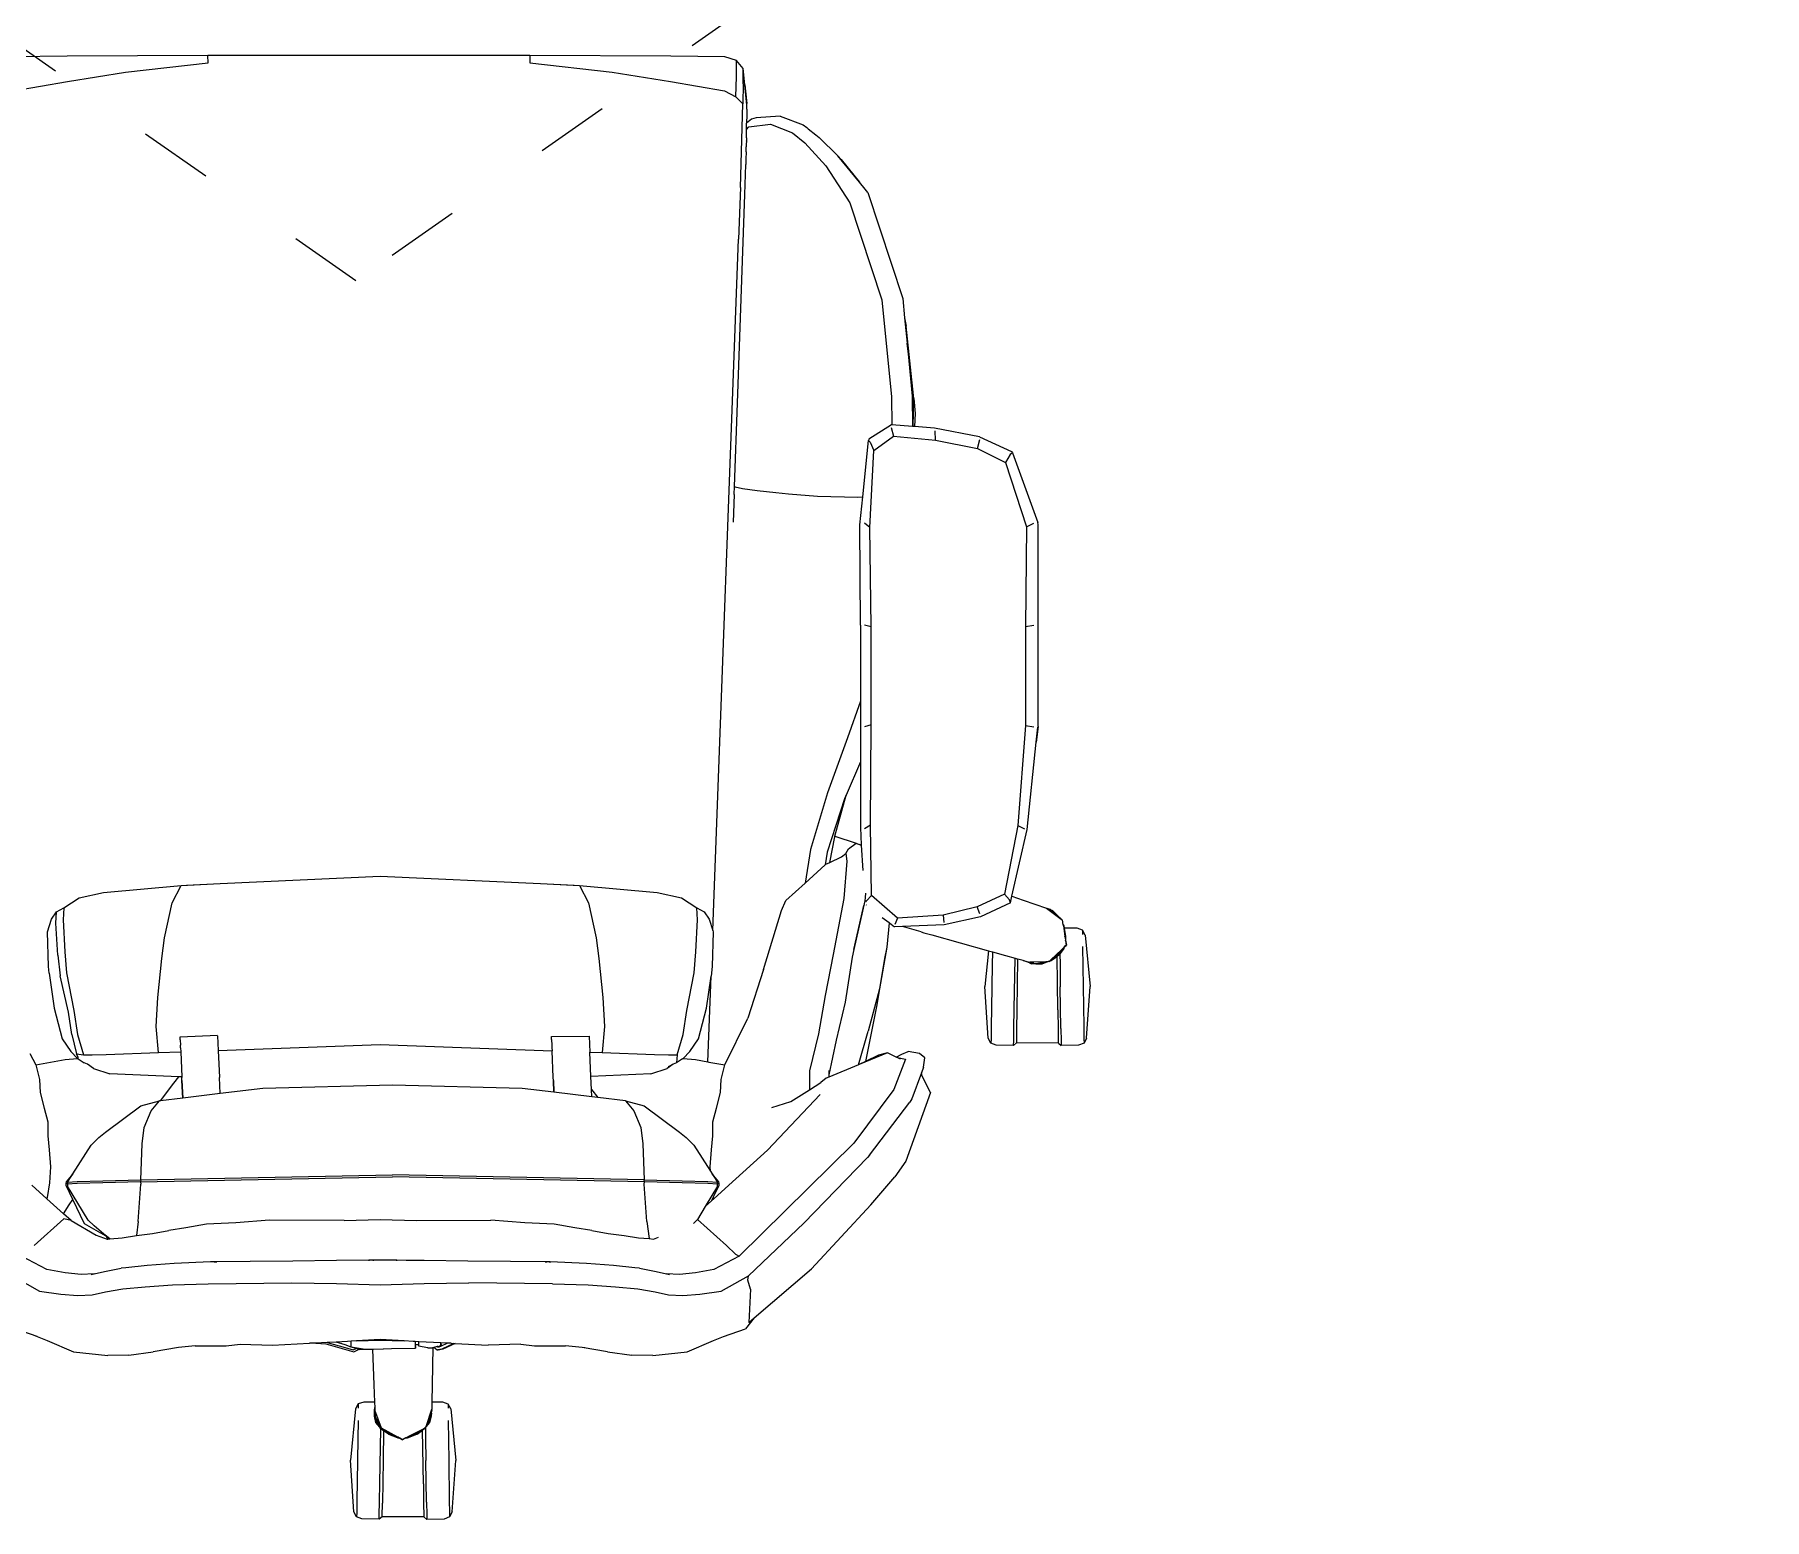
# Model space of a CAD drawing. Header units: centimetres. Extents: x 116407 to 128890, y -80763 to -76541.
# Drawn here: x 118052.9 to 118138, y -78837 to -78764 of the extents above; entities that cross this region are included whole.
import ezdxf

# ---------------------------------------------------------------- set-up
doc = ezdxf.new("R2010")
doc.units = ezdxf.units.CM
doc.linetypes.add('ACAD_ISO03W100', pattern=[30, 12, -18])
doc.layers.get('0').update_dxf_attribs({"lineweight": 0})
doc.layers.add('00_DUVAR', color=150, linetype='Continuous', lineweight=30)
doc.layers.add('00_tefriş', color=253, linetype='Continuous', lineweight=9)
doc.layers.add('Edges', color=7, linetype='Continuous')

# ---------------------------------------------------------------- blocks, each defined once
blk = doc.blocks.new('racing gaming chair PL')
at = {"layer": 'Edges'}
for p, q in [((30.353, 26.736), (30.408, 26.786)), ((30.406, 26.699), (30.408, 26.786)), ((30.744, 26.779), (30.408, 26.786)), ((28.997, 26.639), (28.932, 25.642)), ((29.047, 26.736), (28.997, 26.639)), ((29.153, 26.776), (29.047, 26.736)), ((29.05, 26.652), (29.047, 26.736)), ((29.054, 26.415), (29.05, 26.652)), ((29.486, 26.781), (29.153, 26.776)), ((29.544, 26.735), (29.486, 26.781)), ((29.486, 26.781), (29.488, 26.694)), ((29.488, 26.694), (29.493, 26.448)), ((30.353, 26.736), (29.544, 26.735)), ((29.544, 26.735), (29.546, 26.726)), ((29.546, 26.726), (29.551, 26.473)), ((29.564, 25.648), (29.551, 26.473)), ((30.341, 26.094), (30.346, 26.473)), ((30.346, 26.473), (30.351, 26.726)), ((30.351, 26.726), (30.353, 26.729)), ((30.353, 26.736), (30.353, 26.729)), ((30.402, 26.452), (30.39, 25.648)), ((30.402, 26.452), (30.406, 26.699)), ((30.85, 26.738), (30.744, 26.779)), ((30.843, 26.417), (30.847, 26.654)), ((30.847, 26.654), (30.85, 26.738)), ((30.899, 26.641), (30.85, 26.738)), ((30.899, 26.641), (30.967, 25.643)), ((29.06, 26.06), (29.054, 26.415)), ((29.493, 26.448), (29.499, 26.081)), ((30.832, 25.643), (30.843, 26.417)), ((29.072, 25.224), (29.06, 26.06)), ((29.499, 26.081), (29.515, 25.03)), ((30.341, 26.094), (30.327, 25.059)), ((29.027, 24.647), (28.932, 25.642)), ((29.572, 25.07), (29.564, 25.648)), ((30.385, 25.213), (30.39, 25.648)), ((30.823, 24.87), (30.832, 25.643)), ((30.873, 24.648), (30.967, 25.643)), ((29.077, 24.87), (29.072, 25.224)), ((29.674, 25.125), (29.522, 25.023)), ((29.849, 25.191), (29.532, 25.02)), ((29.533, 25.025), (29.823, 25.182)), ((29.666, 25.135), (29.572, 25.07)), ((29.667, 25.136), (29.666, 25.135)), ((29.667, 25.136), (29.833, 25.2)), ((29.823, 25.182), (29.674, 25.125)), ((29.823, 25.182), (29.867, 25.205)), ((29.833, 25.2), (29.846, 25.205)), ((29.846, 25.205), (29.863, 25.205)), ((29.851, 25.191), (29.849, 25.191)), ((29.875, 25.205), (29.851, 25.191)), ((29.867, 25.205), (29.863, 25.205)), ((29.867, 25.205), (29.936, 25.243)), ((29.875, 25.205), (29.877, 25.205)), ((29.938, 25.239), (29.877, 25.205)), ((30.004, 25.205), (29.936, 25.243)), ((29.939, 25.239), (29.938, 25.239)), ((30.004, 25.205), (29.939, 25.239)), ((30.032, 25.191), (30.004, 25.205)), ((30.004, 25.205), (30.037, 25.205)), ((30.035, 25.191), (30.032, 25.191)), ((30.038, 25.19), (30.035, 25.191)), ((30.037, 25.205), (30.217, 25.136)), ((30.21, 25.125), (30.038, 25.19)), ((30.367, 25.023), (30.038, 25.19)), ((30.361, 25.023), (30.038, 25.19)), ((30.361, 25.023), (30.21, 25.125)), ((30.22, 25.134), (30.217, 25.136)), ((30.22, 25.134), (30.327, 25.059)), ((30.38, 25.012), (30.385, 25.213)), ((29.423, 24.907), (29.392, 24.784)), ((29.392, 24.784), (29.392, 24.668)), ((29.532, 25.02), (29.404, 24.668)), ((29.414, 24.803), (29.408, 24.791)), ((29.409, 24.769), (29.408, 24.791)), ((29.425, 24.869), (29.414, 24.803)), ((29.43, 24.831), (29.414, 24.803)), ((29.499, 25.001), (29.423, 24.907)), ((29.479, 24.965), (29.424, 24.894)), ((29.479, 24.965), (29.425, 24.885)), ((29.479, 24.965), (29.425, 24.869)), ((29.531, 25.022), (29.43, 24.831)), ((29.435, 24.863), (29.43, 24.831)), ((29.522, 25.023), (29.435, 24.863)), ((29.457, 24.826), (29.456, 24.824)), ((29.499, 25.001), (29.479, 24.965)), ((29.515, 25.03), (29.499, 25.001)), ((29.572, 25.07), (29.515, 25.03)), ((29.533, 25.025), (29.531, 25.022)), ((30.369, 25.03), (30.327, 25.059)), ((30.363, 25.02), (30.361, 25.023)), ((30.368, 25.021), (30.363, 25.02)), ((30.367, 25.023), (30.365, 25.026)), ((30.368, 25.021), (30.367, 25.023)), ((30.369, 25.021), (30.367, 25.023)), ((30.369, 25.02), (30.368, 25.021)), ((30.377, 25.015), (30.369, 25.03)), ((30.369, 25.02), (30.369, 25.021)), ((30.371, 25.018), (30.369, 25.02)), ((30.377, 25.015), (30.371, 25.018)), ((30.371, 25.017), (30.371, 25.018)), ((30.372, 25.016), (30.371, 25.017)), ((30.377, 25.015), (30.372, 25.016)), ((30.377, 25.015), (30.378, 25.013)), ((30.379, 25.012), (30.378, 25.013)), ((30.378, 25.013), (30.38, 25.012)), ((30.381, 25.011), (30.379, 25.012)), ((30.381, 25.011), (30.38, 25.012)), ((30.383, 25.007), (30.381, 25.011)), ((30.384, 25.001), (30.383, 25.007)), ((30.384, 25.001), (30.386, 24.999)), ((30.389, 24.995), (30.386, 24.999)), ((30.499, 24.695), (30.387, 24.993)), ((30.461, 24.907), (30.389, 24.995)), ((30.501, 24.655), (30.389, 24.995)), ((30.389, 24.995), (30.405, 24.965)), ((30.459, 24.885), (30.405, 24.965)), ((30.459, 24.869), (30.405, 24.965)), ((30.459, 24.894), (30.405, 24.965)), ((30.405, 24.965), (30.497, 24.729)), ((30.463, 24.843), (30.405, 24.965)), ((30.463, 24.843), (30.459, 24.869)), ((30.492, 24.784), (30.461, 24.907)), ((30.492, 24.784), (30.463, 24.843)), ((30.494, 24.78), (30.492, 24.784)), ((30.497, 24.729), (30.494, 24.78)), ((29.08, 24.551), (29.027, 24.647)), ((29.08, 24.551), (29.08, 24.633)), ((29.186, 24.513), (29.08, 24.551)), ((29.396, 24.516), (29.186, 24.513)), ((29.382, 24.183), (29.396, 24.516)), ((29.404, 24.742), (29.392, 24.668)), ((29.392, 24.668), (29.401, 24.616)), ((29.396, 24.516), (29.401, 24.616)), ((29.397, 24.767), (29.398, 24.765)), ((29.401, 24.752), (29.404, 24.742)), ((29.401, 24.616), (29.403, 24.662)), ((29.404, 24.668), (29.402, 24.665)), ((29.402, 24.665), (29.403, 24.662)), ((29.407, 24.757), (29.404, 24.742)), ((29.404, 24.677), (29.407, 24.734)), ((29.407, 24.696), (29.404, 24.677)), ((29.404, 24.668), (29.404, 24.677)), ((29.409, 24.769), (29.407, 24.757)), ((29.407, 24.734), (29.407, 24.757)), ((29.407, 24.734), (29.408, 24.728)), ((29.407, 24.696), (29.411, 24.708)), ((30.497, 24.729), (30.499, 24.695)), ((30.502, 24.662), (30.499, 24.695)), ((30.501, 24.655), (30.502, 24.662)), ((30.502, 24.653), (30.501, 24.655)), ((30.504, 24.514), (30.502, 24.653)), ((30.715, 24.513), (30.504, 24.514)), ((30.509, 24.175), (30.504, 24.514)), ((30.821, 24.552), (30.715, 24.513)), ((30.873, 24.648), (30.821, 24.552)), ((30.821, 24.552), (30.821, 24.634)), ((29.354, 23.488), (29.382, 24.183)), ((30.523, 23.46), (30.509, 24.175)), ((23.058, 23.323), (23.569, 23.542)), ((23.569, 23.542), (24.236, 23.61)), ((24.637, 23.608), (24.236, 23.61)), ((24.637, 23.608), (25.109, 23.541)), ((25.6, 23.457), (25.109, 23.541)), ((25.924, 23.427), (25.6, 23.457)), ((28.452, 23.389), (28.813, 23.492)), ((28.479, 23.36), (28.828, 23.46)), ((28.813, 23.492), (28.992, 23.54)), ((28.828, 23.46), (28.98, 23.503)), ((28.944, 23.45), (28.828, 23.408)), ((28.944, 23.45), (28.941, 23.338)), ((29.173, 23.492), (28.944, 23.454)), ((29.041, 23.479), (28.944, 23.454)), ((28.944, 23.454), (28.944, 23.45)), ((28.98, 23.503), (29.041, 23.479)), ((28.992, 23.54), (29.087, 23.498)), ((29.088, 23.492), (29.041, 23.479)), ((29.087, 23.498), (29.088, 23.492)), ((29.096, 23.494), (29.088, 23.492)), ((29.096, 23.494), (29.099, 23.494)), ((29.099, 23.494), (29.173, 23.492)), ((29.176, 23.492), (29.173, 23.492)), ((29.176, 23.492), (29.354, 23.488)), ((29.354, 23.488), (29.374, 23.488)), ((29.374, 23.488), (29.376, 23.488)), ((29.376, 23.488), (29.565, 23.484)), ((29.565, 23.484), (29.568, 23.484)), ((29.568, 23.484), (29.724, 23.48)), ((29.727, 23.48), (29.724, 23.48)), ((29.727, 23.48), (30.187, 23.47)), ((30.185, 23.4), (30.187, 23.47)), ((30.187, 23.47), (30.19, 23.47)), ((30.19, 23.47), (30.188, 23.4)), ((30.424, 23.465), (30.255, 23.432)), ((30.428, 23.465), (30.424, 23.465)), ((30.428, 23.465), (30.512, 23.463)), ((30.512, 23.463), (30.515, 23.463)), ((30.515, 23.463), (30.523, 23.46)), ((30.523, 23.46), (30.529, 23.459)), ((30.529, 23.459), (30.544, 23.456)), ((30.544, 23.456), (30.543, 23.455)), ((30.607, 23.507), (30.544, 23.456)), ((30.609, 23.44), (30.544, 23.456)), ((30.626, 23.506), (30.607, 23.507)), ((30.623, 23.503), (30.607, 23.507)), ((30.624, 23.452), (30.609, 23.44)), ((30.62, 23.438), (30.609, 23.44)), ((30.62, 23.438), (30.625, 23.436)), ((30.626, 23.506), (30.623, 23.503)), ((30.697, 23.487), (30.623, 23.503)), ((30.639, 23.448), (30.624, 23.452)), ((30.625, 23.436), (30.639, 23.448)), ((30.718, 23.489), (30.626, 23.506)), ((30.671, 23.439), (30.639, 23.448)), ((30.81, 23.373), (30.671, 23.439)), ((30.933, 23.379), (30.697, 23.487)), ((30.956, 23.381), (30.718, 23.489)), ((33.416, 23.457), (33.092, 23.427)), ((33.907, 23.541), (33.416, 23.457)), ((33.469, 23.462), (33.416, 23.457)), ((33.907, 23.541), (34.379, 23.608)), ((34.78, 23.61), (34.379, 23.608)), ((34.78, 23.61), (35.447, 23.542)), ((35.447, 23.542), (35.958, 23.323)), ((22.868, 23.245), (22.437, 23.096)), ((22.823, 23.227), (22.868, 23.245)), ((22.868, 23.245), (23.058, 23.323)), ((25.924, 23.427), (26.527, 23.427)), ((26.527, 23.427), (26.792, 23.395)), ((26.792, 23.395), (27.421, 23.415)), ((27.421, 23.415), (28.138, 23.376)), ((28.257, 23.371), (28.138, 23.376)), ((28.257, 23.371), (28.452, 23.389)), ((28.479, 23.36), (28.257, 23.371)), ((28.651, 23.352), (28.479, 23.36)), ((28.828, 23.408), (28.651, 23.352)), ((28.871, 23.342), (28.651, 23.352)), ((28.941, 23.338), (28.871, 23.342)), ((29.046, 23.331), (28.941, 23.338)), ((29.046, 23.331), (29.508, 23.318)), ((29.508, 23.302), (29.046, 23.331)), ((29.508, 23.318), (29.97, 23.331)), ((29.97, 23.331), (29.508, 23.302)), ((30.145, 23.342), (29.97, 23.331)), ((30.184, 23.344), (30.145, 23.342)), ((30.184, 23.344), (30.185, 23.4)), ((30.253, 23.347), (30.184, 23.344)), ((30.185, 23.4), (30.188, 23.4)), ((30.188, 23.4), (30.254, 23.399)), ((30.254, 23.399), (30.253, 23.347)), ((30.678, 23.367), (30.253, 23.347)), ((30.255, 23.432), (30.254, 23.399)), ((30.625, 23.436), (30.68, 23.422)), ((30.68, 23.422), (30.678, 23.367)), ((30.682, 23.367), (30.678, 23.367)), ((30.683, 23.422), (30.68, 23.422)), ((30.682, 23.367), (30.683, 23.422)), ((30.81, 23.373), (30.682, 23.367)), ((30.878, 23.376), (30.81, 23.373)), ((30.878, 23.376), (30.933, 23.379)), ((30.933, 23.379), (30.956, 23.381)), ((30.956, 23.381), (31.596, 23.415)), ((32.225, 23.395), (31.596, 23.415)), ((32.225, 23.395), (32.489, 23.427)), ((32.489, 23.427), (33.092, 23.427)), ((35.958, 23.323), (36.148, 23.245)), ((36.148, 23.245), (36.579, 23.096)), ((36.745, 22.882), (36.579, 23.096)), ((36.675, 22.325), (36.638, 22.973)), ((36.638, 22.973), (36.745, 22.882)), ((36.745, 22.882), (37.854, 21.934)), ((23.327, 22.423), (23.65, 22.454)), ((23.65, 22.454), (23.928, 22.441)), ((23.928, 22.441), (24.186, 22.377)), ((34.83, 22.377), (35.088, 22.441)), ((35.088, 22.441), (35.366, 22.454)), ((35.366, 22.454), (35.689, 22.423)), ((22.386, 22.07), (22.912, 22.366)), ((22.912, 22.366), (23.327, 22.423)), ((24.186, 22.377), (24.524, 22.32)), ((24.524, 22.32), (24.959, 22.283)), ((24.959, 22.283), (25.486, 22.243)), ((25.486, 22.243), (26.173, 22.225)), ((26.173, 22.225), (27.797, 22.204)), ((27.797, 22.204), (28.657, 22.218)), ((28.657, 22.218), (29.508, 22.247)), ((29.508, 22.247), (30.359, 22.218)), ((30.359, 22.218), (31.219, 22.204)), ((32.843, 22.225), (31.219, 22.204)), ((32.843, 22.225), (33.53, 22.243)), ((33.53, 22.243), (34.057, 22.283)), ((34.057, 22.283), (34.492, 22.32)), ((34.492, 22.32), (34.83, 22.377)), ((35.689, 22.423), (36.104, 22.366)), ((36.104, 22.366), (36.631, 22.07)), ((36.675, 22.325), (36.623, 22.152)), ((36.623, 22.152), (36.631, 22.07)), ((23.053, 21.947), (22.564, 21.692)), ((23.405, 22.014), (23.053, 21.947)), ((23.716, 22.045), (23.405, 22.014)), ((23.966, 22.034), (23.716, 22.045)), ((23.914, 22.046), (23.966, 22.034)), ((23.966, 22.034), (24.167, 21.985)), ((24.167, 21.985), (24.492, 21.924)), ((24.579, 21.912), (24.492, 21.924)), ((24.998, 21.869), (24.579, 21.912)), ((25.52, 21.829), (24.998, 21.869)), ((26.218, 21.801), (25.52, 21.829)), ((26.302, 21.801), (26.218, 21.801)), ((26.302, 21.81), (26.302, 21.801)), ((26.303, 21.801), (26.302, 21.801)), ((26.303, 21.81), (26.303, 21.801)), ((26.327, 21.801), (26.303, 21.801)), ((26.327, 21.801), (26.326, 21.809)), ((26.331, 21.801), (26.327, 21.801)), ((26.331, 21.801), (26.331, 21.809)), ((26.989, 21.791), (26.331, 21.801)), ((27.815, 21.787), (26.989, 21.791)), ((28.662, 21.774), (27.815, 21.787)), ((29.288, 21.768), (28.662, 21.774)), ((29.288, 21.768), (29.288, 21.777)), ((29.289, 21.768), (29.288, 21.768)), ((29.29, 21.777), (29.289, 21.768)), ((29.373, 21.768), (29.289, 21.768)), ((29.373, 21.778), (29.373, 21.768)), ((29.508, 21.766), (29.373, 21.768)), ((29.826, 21.769), (29.508, 21.766)), ((29.826, 21.777), (29.826, 21.769)), ((30.008, 21.771), (29.826, 21.769)), ((30.008, 21.776), (30.008, 21.771)), ((30.355, 21.774), (30.008, 21.771)), ((31.201, 21.787), (30.355, 21.774)), ((32.028, 21.791), (31.201, 21.787)), ((32.712, 21.801), (32.028, 21.791)), ((32.711, 21.81), (32.712, 21.801)), ((32.721, 21.801), (32.712, 21.801)), ((32.721, 21.801), (32.72, 21.81)), ((32.79, 21.801), (32.721, 21.801)), ((32.789, 21.811), (32.79, 21.801)), ((32.794, 21.801), (32.79, 21.801)), ((32.794, 21.801), (32.793, 21.811)), ((32.798, 21.801), (32.794, 21.801)), ((33.496, 21.829), (32.798, 21.801)), ((34.018, 21.869), (33.496, 21.829)), ((34.437, 21.912), (34.018, 21.869)), ((34.524, 21.924), (34.437, 21.912)), ((34.524, 21.924), (34.85, 21.985)), ((34.85, 21.985), (35.05, 22.034)), ((35.05, 22.034), (35.102, 22.046)), ((35.3, 22.045), (35.05, 22.034)), ((35.611, 22.014), (35.3, 22.045)), ((35.963, 21.947), (35.611, 22.014)), ((36.452, 21.692), (35.963, 21.947)), ((36.631, 22.07), (37.704, 21.052)), ((37.854, 21.934), (39.002, 20.696)), ((23.383, 20.967), (22.808, 21.481)), ((36.208, 21.481), (35.644, 20.977)), ((36.383, 21.649), (36.208, 21.481)), ((36.383, 21.649), (36.452, 21.692)), ((36.452, 21.692), (38.671, 19.504)), ((23.522, 20.997), (24.008, 21.281)), ((24.191, 21.295), (23.78, 21.065)), ((23.968, 21.104), (23.853, 20.993)), ((24.15, 21.254), (23.968, 21.104)), ((24.008, 21.281), (24.223, 21.358)), ((24.191, 21.295), (24.15, 21.254)), ((24.183, 21.281), (24.15, 21.254)), ((24.271, 21.353), (24.183, 21.281)), ((24.183, 21.281), (24.191, 21.295)), ((24.193, 21.296), (24.191, 21.295)), ((24.193, 21.296), (24.235, 21.357)), ((24.223, 21.358), (24.235, 21.357)), ((24.235, 21.357), (24.271, 21.353)), ((24.271, 21.353), (24.514, 21.332)), ((24.514, 21.332), (24.786, 21.291)), ((24.818, 21.021), (24.786, 21.291)), ((24.786, 21.291), (24.791, 21.291)), ((24.791, 21.291), (25.096, 21.25)), ((25.096, 21.25), (25.413, 21.193)), ((25.744, 21.142), (25.413, 21.193)), ((26.143, 21.072), (25.744, 21.142)), ((33.272, 21.142), (32.873, 21.072)), ((33.603, 21.193), (33.272, 21.142)), ((33.603, 21.193), (33.92, 21.25)), ((33.92, 21.25), (34.225, 21.291)), ((34.225, 21.291), (34.502, 21.332)), ((34.502, 21.332), (34.709, 21.35)), ((34.669, 21.021), (34.709, 21.35)), ((34.709, 21.35), (34.794, 21.358)), ((34.794, 21.358), (34.892, 21.322)), ((23.377, 20.868), (23.054, 20.579)), ((23.522, 20.997), (23.377, 20.868)), ((23.377, 20.868), (23.486, 20.694)), ((23.522, 20.997), (23.383, 20.967)), ((23.853, 20.993), (23.455, 20.335)), ((23.78, 21.065), (23.556, 20.595)), ((24.818, 21.021), (24.87, 20.294)), ((26.713, 21.046), (26.143, 21.072)), ((27.366, 20.994), (26.713, 21.046)), ((28.808, 20.999), (27.366, 20.994)), ((28.808, 20.999), (29.508, 20.98)), ((29.508, 20.98), (30.208, 20.999)), ((30.208, 20.999), (31.65, 20.994)), ((32.303, 21.046), (31.65, 20.994)), ((32.873, 21.072), (32.303, 21.046)), ((34.669, 21.021), (34.617, 20.294)), ((35.634, 20.993), (35.57, 21.055)), ((35.644, 20.977), (35.634, 20.993)), ((35.793, 20.731), (35.644, 20.977)), ((37.704, 21.052), (38.935, 19.781)), ((23.054, 20.579), (22.76, 20.316)), ((23.062, 20.553), (23.054, 20.579)), ((23.105, 20.272), (23.062, 20.553)), ((23.556, 20.595), (23.425, 20.321)), ((23.486, 20.694), (23.556, 20.595)), ((35.921, 20.616), (35.793, 20.731)), ((36.033, 20.335), (35.793, 20.731)), ((35.953, 20.548), (35.921, 20.616)), ((35.962, 20.579), (35.921, 20.616)), ((35.954, 20.553), (35.953, 20.548)), ((36.062, 20.321), (35.953, 20.548)), ((35.962, 20.579), (35.954, 20.553)), ((36.256, 20.316), (35.962, 20.579)), ((39.002, 20.696), (39.467, 20.151)), ((23.124, 19.957), (23.105, 20.272)), ((23.425, 20.321), (23.428, 20.28)), ((23.454, 20.278), (23.428, 20.28)), ((23.428, 20.28), (23.436, 20.241)), ((23.428, 20.28), (23.453, 20.28)), ((23.436, 20.241), (23.466, 20.238)), ((23.464, 20.241), (23.436, 20.241)), ((23.557, 20.093), (23.436, 20.241)), ((23.452, 20.294), (23.455, 20.335)), ((23.638, 20.281), (23.452, 20.294)), ((23.453, 20.28), (23.452, 20.294)), ((23.454, 20.278), (23.453, 20.28)), ((23.456, 20.254), (23.454, 20.278)), ((23.456, 20.254), (23.641, 20.241)), ((23.456, 20.254), (23.464, 20.241)), ((23.464, 20.241), (23.466, 20.238)), ((23.466, 20.238), (23.557, 20.093)), ((23.557, 20.093), (23.91, 19.538)), ((24.135, 20.272), (23.638, 20.281)), ((23.641, 20.241), (24.137, 20.232)), ((24.869, 20.253), (24.135, 20.272)), ((24.137, 20.232), (24.872, 20.213)), ((24.869, 20.253), (24.87, 20.294)), ((24.872, 20.213), (24.869, 20.253)), ((24.869, 20.253), (29.744, 20.154)), ((24.872, 20.213), (24.9, 19.517)), ((24.872, 20.213), (29.744, 20.112)), ((34.618, 20.253), (29.744, 20.154)), ((34.615, 20.213), (29.744, 20.112)), ((34.588, 19.517), (34.615, 20.213)), ((34.618, 20.253), (34.615, 20.213)), ((34.615, 20.213), (35.35, 20.232)), ((34.617, 20.294), (34.618, 20.253)), ((35.352, 20.272), (34.618, 20.253)), ((35.35, 20.232), (35.847, 20.241)), ((35.85, 20.281), (35.352, 20.272)), ((35.847, 20.241), (36.032, 20.254)), ((36.035, 20.294), (35.85, 20.281)), ((35.897, 20.041), (35.93, 20.093)), ((36.051, 20.241), (35.93, 20.093)), ((35.93, 20.093), (36.021, 20.238)), ((36.021, 20.238), (36.051, 20.241)), ((36.021, 20.238), (36.024, 20.241)), ((36.024, 20.241), (36.032, 20.254)), ((36.051, 20.241), (36.024, 20.241)), ((36.034, 20.278), (36.032, 20.254)), ((36.033, 20.335), (36.035, 20.294)), ((36.035, 20.294), (36.034, 20.28)), ((36.06, 20.28), (36.034, 20.278)), ((36.034, 20.28), (36.06, 20.28)), ((36.034, 20.28), (36.034, 20.278)), ((36.051, 20.241), (36.06, 20.28)), ((36.06, 20.28), (36.062, 20.321)), ((37.003, 19.639), (36.256, 20.316)), ((39.682, 19.853), (39.467, 20.151)), ((23.096, 19.629), (23.124, 19.957)), ((35.577, 19.538), (35.897, 20.041)), ((35.897, 20.041), (35.892, 19.957)), ((35.892, 19.957), (35.92, 19.629)), ((38.977, 19.736), (38.935, 19.781)), ((40.154, 18.518), (39.682, 19.853)), ((23.074, 19.359), (23.096, 19.629)), ((23.91, 19.538), (24.058, 19.392)), ((24.9, 19.517), (24.936, 19.199)), ((34.551, 19.199), (34.588, 19.517)), ((35.429, 19.392), (35.577, 19.538)), ((35.92, 19.629), (35.942, 19.359)), ((38.021, 18.558), (37.003, 19.639)), ((39.448, 18.46), (38.671, 19.504)), ((38.977, 19.736), (39.754, 18.705)), ((23.002, 18.823), (23.075, 19.086)), ((23.075, 19.086), (23.074, 19.359)), ((24.058, 19.392), (24.186, 19.286)), ((24.186, 19.286), (24.875, 18.779)), ((24.936, 19.199), (25.071, 18.874)), ((34.416, 18.874), (34.551, 19.199)), ((34.613, 18.779), (35.301, 19.286)), ((35.301, 19.286), (35.429, 19.392)), ((35.942, 19.359), (35.941, 19.086)), ((35.941, 19.086), (36.014, 18.823)), ((22.922, 18.521), (23.002, 18.823)), ((24.875, 18.779), (25.235, 18.683)), ((25.071, 18.874), (25.235, 18.683)), ((34.253, 18.683), (34.416, 18.874)), ((34.253, 18.683), (34.613, 18.779)), ((36.014, 18.823), (36.094, 18.521)), ((37.083, 18.811), (37.451, 18.694)), ((22.908, 18.266), (22.922, 18.521)), ((25.254, 18.681), (25.235, 18.683)), ((25.254, 18.681), (25.512, 18.343)), ((25.683, 18.63), (25.254, 18.681)), ((25.668, 18.288), (25.683, 18.63)), ((25.684, 18.629), (25.668, 18.288)), ((25.684, 18.629), (25.683, 18.63)), ((26.408, 18.543), (25.684, 18.629)), ((26.408, 18.543), (26.394, 18.23)), ((27.236, 18.443), (26.408, 18.543)), ((29.744, 18.379), (27.236, 18.443)), ((32.251, 18.443), (29.744, 18.379)), ((32.867, 18.517), (32.251, 18.443)), ((32.857, 18.288), (32.867, 18.517)), ((32.869, 18.517), (32.857, 18.288)), ((32.869, 18.517), (32.867, 18.517)), ((33.599, 18.605), (32.869, 18.517)), ((33.593, 18.46), (33.582, 18.209)), ((33.593, 18.46), (33.715, 18.619)), ((33.599, 18.605), (33.593, 18.46)), ((33.715, 18.619), (33.599, 18.605)), ((34.253, 18.683), (33.715, 18.619)), ((36.094, 18.521), (36.108, 18.266)), ((37.451, 18.694), (37.813, 18.467)), ((37.816, 18.099), (37.813, 18.467)), ((37.813, 18.467), (38.034, 18.329)), ((39.674, 17.873), (39.448, 18.46)), ((39.793, 18.642), (39.754, 18.705)), ((39.984, 18.138), (39.793, 18.642)), ((40.154, 18.518), (39.994, 18.206)), ((22.842, 17.987), (22.908, 18.266)), ((23.953, 18.059), (24.271, 18.159)), ((25.608, 18.216), (24.271, 18.159)), ((25.512, 18.343), (25.608, 18.216)), ((25.665, 18.219), (25.608, 18.216)), ((25.644, 17.733), (25.665, 18.219)), ((25.665, 18.219), (25.667, 18.231)), ((25.668, 18.288), (25.667, 18.231)), ((26.371, 17.706), (26.394, 18.23)), ((32.856, 18.231), (32.832, 17.713)), ((32.857, 18.288), (32.856, 18.231)), ((33.582, 18.209), (33.562, 17.74)), ((34.745, 18.159), (33.582, 18.209)), ((34.745, 18.159), (35.063, 18.059)), ((36.108, 18.266), (36.174, 17.987)), ((37.987, 17.385), (37.816, 18.099)), ((38.139, 18.241), (38.034, 18.329)), ((38.186, 18.221), (38.139, 18.241)), ((38.188, 18.176), (38.186, 18.221)), ((38.762, 17.983), (38.186, 18.221)), ((38.333, 17.507), (38.188, 18.176)), ((38.191, 18.096), (38.188, 18.176)), ((39.994, 18.206), (39.984, 18.138)), ((40.024, 18.032), (39.984, 18.138)), ((22.723, 17.763), (22.842, 17.987)), ((22.842, 17.987), (23.405, 17.885)), ((23.405, 17.885), (23.647, 17.861)), ((23.515, 17.73), (23.647, 17.861)), ((23.534, 17.398), (23.628, 17.769)), ((23.657, 17.84), (23.628, 17.769)), ((23.628, 17.769), (23.764, 17.791)), ((23.647, 17.861), (23.657, 17.871)), ((23.648, 17.4), (23.764, 17.791)), ((23.657, 17.871), (23.778, 17.944)), ((23.657, 17.871), (23.657, 17.84)), ((23.764, 17.791), (23.929, 17.793)), ((23.837, 17.973), (23.778, 17.944)), ((23.953, 18.059), (23.837, 17.973)), ((23.929, 17.793), (24.203, 17.783)), ((24.203, 17.783), (25.216, 17.749)), ((25.216, 17.749), (25.167, 17.245)), ((25.216, 17.749), (25.644, 17.733)), ((33.562, 17.74), (33.8, 17.749)), ((33.8, 17.749), (34.813, 17.783)), ((33.849, 17.245), (33.8, 17.749)), ((34.813, 17.783), (35.087, 17.793)), ((35.179, 17.973), (35.063, 18.059)), ((35.179, 17.973), (35.079, 18.022)), ((35.087, 17.793), (35.252, 17.791)), ((35.238, 17.944), (35.179, 17.973)), ((35.252, 17.791), (35.238, 17.944)), ((35.359, 17.871), (35.238, 17.944)), ((35.252, 17.791), (35.369, 17.4)), ((35.359, 17.871), (35.369, 17.861)), ((35.369, 17.861), (35.611, 17.885)), ((35.369, 17.861), (35.501, 17.73)), ((35.611, 17.885), (35.847, 17.927)), ((35.847, 17.927), (35.868, 17.931)), ((35.847, 17.927), (35.909, 16.267)), ((35.868, 17.931), (36.174, 17.987)), ((36.174, 17.987), (36.623, 17.081)), ((38.762, 17.983), (38.95, 17.334)), ((38.774, 17.978), (38.762, 17.983)), ((38.897, 17.92), (38.774, 17.978)), ((39.323, 17.751), (38.774, 17.978)), ((39.114, 16.854), (38.897, 17.92)), ((39.151, 17.8), (38.897, 17.92)), ((39.323, 17.751), (39.151, 17.8)), ((39.495, 17.836), (39.323, 17.751)), ((39.514, 17.845), (39.495, 17.836)), ((39.495, 17.836), (39.602, 17.779)), ((39.575, 17.875), (39.514, 17.845)), ((39.521, 17.843), (39.514, 17.845)), ((39.521, 17.843), (39.674, 17.873)), ((39.602, 17.779), (39.725, 17.729)), ((39.942, 17.768), (39.725, 17.729)), ((40.045, 17.849), (39.942, 17.768)), ((40.024, 18.032), (40.045, 17.849)), ((23.195, 16.891), (23.35, 17.484)), ((23.35, 17.484), (23.515, 17.73)), ((25.634, 17.502), (25.633, 17.44)), ((25.633, 17.44), (26.358, 17.408)), ((25.634, 17.502), (25.64, 17.603)), ((25.641, 17.659), (25.64, 17.603)), ((25.641, 17.659), (25.644, 17.733)), ((26.359, 17.422), (26.371, 17.706)), ((26.371, 17.706), (29.508, 17.591)), ((29.508, 17.591), (32.832, 17.713)), ((32.823, 17.497), (32.821, 17.435)), ((32.821, 17.435), (33.548, 17.43)), ((32.823, 17.497), (32.829, 17.603)), ((32.829, 17.603), (32.83, 17.659)), ((32.83, 17.659), (32.832, 17.713)), ((33.548, 17.43), (33.562, 17.74)), ((35.501, 17.73), (35.666, 17.484)), ((35.666, 17.484), (35.822, 16.891)), ((38.503, 16.771), (38.333, 17.507)), ((41.276, 17.466), (41.211, 16.469)), ((41.326, 17.563), (41.276, 17.466)), ((41.431, 17.603), (41.326, 17.563)), ((41.328, 17.479), (41.326, 17.563)), ((41.333, 17.242), (41.328, 17.479)), ((41.765, 17.608), (41.431, 17.603)), ((41.822, 17.562), (41.765, 17.608)), ((41.765, 17.608), (41.767, 17.521)), ((41.767, 17.521), (41.772, 17.275)), ((42.632, 17.563), (41.822, 17.562)), ((41.822, 17.562), (41.825, 17.553)), ((41.822, 17.555), (41.822, 17.562)), ((41.825, 17.553), (41.829, 17.3)), ((42.625, 17.3), (42.629, 17.553)), ((42.629, 17.553), (42.632, 17.556)), ((42.632, 17.563), (42.687, 17.613)), ((42.632, 17.563), (42.632, 17.556)), ((42.681, 17.279), (42.685, 17.526)), ((42.685, 17.526), (42.687, 17.613)), ((43.023, 17.606), (42.687, 17.613)), ((43.128, 17.565), (43.023, 17.606)), ((43.122, 17.244), (43.126, 17.481)), ((43.126, 17.481), (43.128, 17.565)), ((43.178, 17.468), (43.128, 17.565)), ((43.178, 17.468), (43.245, 16.47)), ((23.534, 17.398), (23.47, 16.963)), ((23.576, 16.934), (23.648, 17.4)), ((25.167, 17.245), (25.201, 16.68)), ((33.816, 16.68), (33.849, 17.245)), ((35.369, 17.4), (35.441, 16.934)), ((36.927, 16.138), (36.623, 17.081)), ((38.118, 16.64), (37.987, 17.385)), ((39.172, 16.513), (38.95, 17.334)), ((41.339, 16.887), (41.333, 17.242)), ((41.772, 17.275), (41.778, 16.908)), ((41.829, 17.3), (41.836, 16.921)), ((42.619, 16.921), (42.625, 17.3)), ((42.681, 17.279), (42.669, 16.475)), ((43.111, 16.47), (43.122, 17.244)), ((23.099, 16.21), (23.195, 16.891)), ((23.47, 16.963), (23.314, 16.261)), ((23.434, 16.205), (23.576, 16.934)), ((35.441, 16.934), (35.582, 16.205)), ((35.822, 16.891), (35.909, 16.267)), ((38.64, 15.9), (38.503, 16.771)), ((39.172, 16.513), (39.114, 16.854)), ((41.351, 16.051), (41.339, 16.887)), ((41.778, 16.908), (41.793, 15.921)), ((41.836, 16.921), (41.85, 15.937)), ((42.619, 16.921), (42.606, 15.886)), ((25.201, 16.68), (25.281, 15.927)), ((33.735, 15.927), (33.816, 16.68)), ((38.275, 15.85), (38.118, 16.64)), ((39.267, 15.929), (39.172, 16.513)), ((39.311, 15.707), (39.172, 16.513)), ((41.277, 15.777), (41.211, 16.469)), ((42.664, 16.04), (42.669, 16.475)), ((43.102, 15.697), (43.111, 16.47)), ((43.152, 15.475), (43.245, 16.47)), ((23.086, 16.082), (23.066, 15.409)), ((23.099, 16.21), (23.086, 16.082)), ((23.268, 15.859), (23.314, 16.261)), ((23.4, 15.8), (23.434, 16.205)), ((35.582, 16.205), (35.616, 15.8)), ((35.93, 16.082), (35.909, 16.267)), ((35.95, 15.409), (35.93, 16.082)), ((36.927, 16.138), (37.276, 14.996)), ((23.268, 15.859), (23.228, 15.244)), ((23.371, 15.179), (23.4, 15.8)), ((25.281, 15.927), (25.333, 15.529)), ((33.683, 15.529), (33.735, 15.927)), ((35.616, 15.8), (35.646, 15.179)), ((38.482, 14.766), (38.275, 15.85)), ((38.672, 15.755), (38.64, 15.9)), ((38.672, 15.755), (38.869, 14.901)), ((38.885, 14.813), (38.672, 15.755)), ((39.311, 15.707), (39.267, 15.929)), ((40.185, 15.47), (41.277, 15.777)), ((41.277, 15.777), (41.354, 15.798)), ((41.354, 15.798), (41.351, 16.051)), ((41.354, 15.798), (41.608, 15.87)), ((41.608, 15.87), (41.793, 15.921)), ((41.793, 15.921), (41.85, 15.937)), ((41.952, 15.966), (41.85, 15.937)), ((42.073, 16.012), (41.952, 15.966)), ((41.952, 15.966), (42.07, 15.998)), ((42.07, 15.998), (42.077, 15.999)), ((42.073, 16.012), (42.112, 16.027)), ((42.128, 16.018), (42.077, 15.999)), ((42.077, 15.999), (42.145, 16.018)), ((42.077, 15.999), (42.116, 16.004)), ((42.389, 15.99), (42.077, 15.999)), ((42.125, 16.032), (42.112, 16.027)), ((42.193, 16.032), (42.125, 16.032)), ((42.145, 16.018), (42.128, 16.018)), ((42.145, 16.018), (42.193, 16.032)), ((42.155, 16.018), (42.153, 16.018)), ((42.193, 16.032), (42.194, 16.033)), ((42.197, 16.032), (42.194, 16.033)), ((42.197, 16.032), (42.316, 16.032)), ((42.276, 16.018), (42.197, 16.032)), ((42.242, 15.997), (42.24, 15.998)), ((42.314, 16.018), (42.276, 16.018)), ((42.346, 16.006), (42.276, 16.018)), ((42.346, 16.006), (42.314, 16.018)), ((42.316, 16.032), (42.417, 15.994)), ((42.417, 15.994), (42.346, 16.006)), ((42.373, 15.996), (42.371, 15.997)), ((42.383, 15.992), (42.382, 15.993)), ((42.391, 15.989), (42.389, 15.99)), ((42.425, 15.991), (42.391, 15.989)), ((42.425, 15.991), (42.417, 15.994)), ((42.435, 15.987), (42.425, 15.991)), ((42.451, 15.986), (42.435, 15.987)), ((42.452, 15.988), (42.451, 15.986)), ((42.46, 15.977), (42.451, 15.986)), ((42.456, 15.987), (42.452, 15.988)), ((42.456, 15.987), (42.47, 15.973)), ((42.46, 15.977), (42.47, 15.973)), ((42.484, 15.954), (42.46, 15.977)), ((42.47, 15.973), (42.496, 15.963)), ((42.47, 15.973), (42.498, 15.946)), ((42.489, 15.952), (42.484, 15.954)), ((42.691, 15.757), (42.484, 15.954)), ((42.498, 15.946), (42.489, 15.952)), ((42.498, 15.961), (42.496, 15.963)), ((42.498, 15.961), (42.606, 15.886)), ((42.498, 15.946), (42.499, 15.945)), ((42.64, 15.85), (42.499, 15.945)), ((42.499, 15.945), (42.685, 15.767)), ((42.647, 15.857), (42.606, 15.886)), ((42.685, 15.767), (42.64, 15.85)), ((42.661, 15.832), (42.647, 15.857)), ((42.661, 15.832), (42.664, 16.04)), ((42.664, 15.828), (42.661, 15.832)), ((42.74, 15.734), (42.664, 15.828)), ((42.678, 15.802), (42.664, 15.828)), ((42.728, 15.727), (42.678, 15.802)), ((42.738, 15.721), (42.678, 15.802)), ((42.711, 15.743), (42.678, 15.802)), ((42.685, 15.767), (42.687, 15.764)), ((42.691, 15.757), (42.687, 15.764)), ((42.687, 15.764), (42.711, 15.743)), ((42.717, 15.732), (42.691, 15.757)), ((42.711, 15.743), (42.713, 15.739)), ((42.717, 15.732), (42.713, 15.739)), ((42.713, 15.739), (42.728, 15.727)), ((23.066, 15.409), (23.141, 15.162)), ((25.333, 15.529), (25.476, 14.851)), ((33.54, 14.851), (33.683, 15.529)), ((35.943, 15.385), (35.95, 15.409)), ((39.355, 15.234), (39.311, 15.707)), ((39.977, 15.411), (39.615, 15.307)), ((39.977, 15.411), (40.026, 15.427)), ((40.026, 15.427), (40.185, 15.47)), ((42.737, 15.713), (42.717, 15.732)), ((42.728, 15.727), (42.731, 15.722)), ((42.728, 15.295), (42.759, 15.499)), ((42.728, 15.295), (42.76, 15.492)), ((42.737, 15.713), (42.731, 15.722)), ((42.731, 15.722), (42.745, 15.71)), ((42.747, 15.703), (42.737, 15.713)), ((42.745, 15.71), (42.74, 15.734)), ((42.745, 15.71), (42.746, 15.708)), ((42.745, 15.341), (42.77, 15.495)), ((42.747, 15.703), (42.746, 15.708)), ((42.746, 15.708), (42.787, 15.67)), ((42.784, 15.668), (42.747, 15.703)), ((42.758, 15.506), (42.765, 15.531)), ((42.758, 15.506), (42.759, 15.499)), ((42.76, 15.492), (42.759, 15.499)), ((42.76, 15.492), (42.765, 15.531)), ((42.764, 15.532), (42.763, 15.537)), ((42.764, 15.532), (42.77, 15.566)), ((42.765, 15.531), (42.764, 15.532)), ((42.77, 15.495), (42.765, 15.531)), ((42.77, 15.569), (42.787, 15.67)), ((42.77, 15.58), (42.785, 15.666)), ((42.77, 15.58), (42.77, 15.569)), ((42.77, 15.566), (42.77, 15.569)), ((42.77, 15.495), (42.77, 15.566)), ((42.785, 15.666), (42.784, 15.668)), ((43.152, 15.475), (43.1, 15.378)), ((43.1, 15.378), (43.1, 15.461)), ((23.141, 15.162), (23.24, 15.022)), ((23.228, 15.244), (23.24, 15.022)), ((23.385, 14.944), (23.371, 15.179)), ((35.646, 15.179), (35.632, 14.944)), ((35.776, 15.022), (35.875, 15.162)), ((35.875, 15.162), (35.943, 15.385)), ((35.943, 15.385), (36.443, 2.003)), ((39.518, 15.146), (39.013, 14.707)), ((39.222, 15.13), (39.356, 15.232)), ((39.355, 15.234), (39.36, 15.235)), ((39.356, 15.232), (39.355, 15.234)), ((39.356, 15.232), (39.36, 15.235)), ((39.36, 15.235), (39.462, 15.314)), ((39.615, 15.307), (39.462, 15.314)), ((39.518, 15.146), (39.469, 15.27)), ((40.405, 15.09), (39.518, 15.146)), ((40.42, 15.273), (39.615, 15.307)), ((40.405, 15.09), (40.415, 15.228)), ((41.058, 14.927), (40.405, 15.09)), ((41.124, 15.118), (40.42, 15.273)), ((41.703, 14.852), (41.124, 15.118)), ((42.402, 14.95), (42.689, 15.164)), ((42.441, 14.965), (42.689, 15.164)), ((42.689, 15.164), (42.472, 14.978)), ((42.52, 14.997), (42.689, 15.164)), ((42.689, 15.164), (42.704, 15.175)), ((42.705, 15.177), (42.704, 15.176)), ((42.704, 15.175), (42.705, 15.177)), ((42.707, 15.181), (42.705, 15.177)), ((42.707, 15.181), (42.72, 15.273)), ((42.72, 15.273), (42.723, 15.277)), ((42.728, 15.295), (42.723, 15.289)), ((42.723, 15.277), (42.737, 15.294)), ((42.723, 15.277), (42.723, 15.289)), ((42.737, 15.294), (42.745, 15.341)), ((42.994, 15.34), (42.745, 15.341)), ((43.1, 15.378), (42.994, 15.34)), ((23.24, 15.022), (23.385, 14.944)), ((23.385, 14.944), (23.681, 14.753)), ((23.681, 14.753), (24.149, 14.647)), ((25.476, 14.851), (25.651, 14.512)), ((33.365, 14.512), (33.54, 14.851)), ((34.867, 14.647), (35.335, 14.753)), ((35.335, 14.753), (35.632, 14.944)), ((35.632, 14.944), (35.776, 15.022)), ((37.276, 14.996), (37.358, 14.804)), ((37.358, 14.804), (37.73, 14.466)), ((38.539, 14.041), (38.482, 14.766)), ((38.885, 14.813), (38.869, 14.901)), ((38.891, 14.748), (38.885, 14.813)), ((38.899, 14.66), (38.891, 14.748)), ((38.904, 14.832), (38.916, 14.81)), ((38.91, 14.89), (38.915, 14.894)), ((38.916, 14.81), (39.013, 14.707)), ((41.112, 15.063), (41.058, 14.927)), ((41.589, 14.679), (41.058, 14.927)), ((41.684, 14.792), (41.589, 14.679)), ((41.703, 14.852), (41.684, 14.792)), ((41.703, 14.852), (41.733, 14.721)), ((41.733, 14.721), (41.948, 14.796)), ((41.948, 14.796), (42.402, 14.95)), ((42.402, 14.95), (42.41, 14.953)), ((42.41, 14.953), (42.441, 14.965)), ((42.472, 14.978), (42.441, 14.965)), ((42.472, 14.978), (42.52, 14.997)), ((24.149, 14.647), (25.651, 14.512)), ((25.651, 14.512), (25.755, 14.505)), ((25.651, 14.512), (26.41, 14.476)), ((25.755, 14.505), (26.41, 14.476)), ((26.41, 14.476), (29.508, 14.332)), ((29.508, 14.332), (32.606, 14.476)), ((32.606, 14.476), (33.365, 14.512)), ((32.606, 14.476), (33.261, 14.505)), ((33.261, 14.505), (33.365, 14.512)), ((33.365, 14.512), (34.867, 14.647)), ((37.833, 13.819), (37.73, 14.466)), ((37.73, 14.466), (38.116, 14.115)), ((39.013, 14.707), (38.998, 13.348)), ((41.848, 13.351), (41.589, 14.679)), ((41.733, 14.721), (42.026, 13.429)), ((38.159, 13.866), (38.116, 14.115)), ((38.116, 14.115), (38.132, 14.1)), ((38.132, 14.1), (38.206, 14.065)), ((38.206, 14.065), (38.303, 13.572)), ((38.206, 14.065), (38.436, 13.957)), ((38.818, 13.734), (38.844, 14.225)), ((38.161, 12.718), (37.833, 13.819)), ((38.494, 12.836), (38.159, 13.866)), ((38.436, 13.957), (38.517, 13.894)), ((38.517, 13.894), (38.539, 14.041)), ((38.517, 13.894), (38.567, 13.805)), ((38.567, 13.805), (38.717, 13.696)), ((38.741, 13.704), (38.818, 13.734)), ((38.741, 13.704), (38.818, 13.729)), ((38.8, 13.39), (38.818, 13.729)), ((38.818, 13.729), (38.818, 13.734)), ((38.303, 13.572), (38.306, 13.559)), ((38.306, 13.559), (38.717, 13.696)), ((38.306, 13.559), (38.523, 12.767)), ((38.717, 13.696), (38.718, 13.695)), ((38.717, 13.696), (38.719, 13.696)), ((38.718, 13.695), (38.741, 13.704)), ((38.998, 13.348), (38.879, 13.415)), ((41.848, 13.351), (41.978, 13.416)), ((42.026, 13.429), (42.202, 11.738)), ((38.799, 12.117), (38.8, 13.39)), ((38.998, 13.348), (39.008, 11.405)), ((41.998, 11.414), (41.848, 13.351)), ((38.523, 12.767), (38.494, 12.836)), ((38.799, 12.117), (38.523, 12.767)), ((38.553, 11.654), (38.161, 12.718)), ((38.799, 11.425), (38.799, 12.117)), ((42.238, 11.436), (42.202, 11.738)), ((42.202, 11.738), (42.232, 11.447)), ((38.8, 10.942), (38.553, 11.654)), ((38.8, 10.942), (38.799, 11.425)), ((39.008, 11.405), (38.879, 11.441)), ((39.008, 11.405), (39.008, 9.507)), ((41.998, 11.414), (42.155, 11.442)), ((41.998, 9.499), (41.998, 11.414)), ((42.238, 11.436), (42.238, 9.474)), ((38.804, 9.474), (38.8, 10.942)), ((38.804, 9.474), (38.792, 7.533)), ((39.008, 9.507), (38.879, 9.471)), ((39.008, 9.507), (38.983, 7.585)), ((42.015, 7.572), (41.998, 9.499)), ((41.998, 9.499), (42.155, 9.47)), ((42.238, 9.474), (42.242, 7.526)), ((36.356, 6.944), (36.336, 7.48)), ((38.792, 7.533), (38.847, 6.99)), ((38.983, 7.585), (38.878, 7.5)), ((38.983, 7.585), (39.06, 6.094)), ((41.608, 6.327), (42.015, 7.572)), ((41.742, 6.135), (42.232, 7.484)), ((42.015, 7.572), (42.156, 7.498)), ((42.242, 7.526), (42.232, 7.484)), ((36.356, 6.944), (36.36, 6.786)), ((36.36, 6.786), (36.378, 6.793)), ((36.36, 6.786), (36.419, 5.177)), ((36.378, 6.793), (36.515, 6.825)), ((36.515, 6.825), (36.803, 6.867)), ((36.803, 6.867), (37.165, 6.906)), ((37.165, 6.906), (37.407, 6.928)), ((37.407, 6.928), (37.972, 6.975)), ((37.972, 6.975), (38.749, 6.992)), ((38.749, 6.992), (38.847, 6.99)), ((38.847, 6.99), (38.958, 5.895)), ((38.988, 5.933), (39.06, 6.094)), ((39.06, 6.094), (39.441, 5.816)), ((40.253, 5.893), (41.068, 6.053)), ((41.068, 6.053), (41.608, 6.327)), ((41.068, 6.053), (41.114, 5.879)), ((41.102, 5.825), (41.725, 6.114)), ((41.701, 6.172), (41.608, 6.327)), ((41.742, 6.135), (41.701, 6.172)), ((41.725, 6.114), (41.742, 6.135)), ((38.958, 5.895), (38.988, 5.933)), ((38.961, 5.871), (38.958, 5.895)), ((39.404, 5.592), (38.961, 5.871)), ((39.393, 5.646), (39.441, 5.816)), ((39.441, 5.816), (40.253, 5.893)), ((41.102, 5.825), (40.236, 5.661)), ((40.253, 5.893), (40.244, 5.713)), ((39.4, 5.05), (39.406, 5.592)), ((39.406, 5.592), (39.404, 5.592)), ((39.809, 5.625), (39.406, 5.592)), ((39.803, 5.038), (39.809, 5.625)), ((39.823, 5.626), (39.809, 5.625)), ((39.848, 5.629), (39.823, 5.626)), ((39.823, 5.626), (39.833, 5.085)), ((39.833, 5.085), (39.863, 5.376)), ((40.236, 5.661), (39.848, 5.629)), ((39.863, 5.376), (39.848, 5.629)), ((36.419, 5.177), (36.419, 5.176)), ((36.419, 5.176), (36.564, 1.133)), ((39.213, 3.175), (39.4, 5.05)), ((39.826, 5.028), (39.683, 3.686)), ((39.704, 4.012), (39.803, 5.038)), ((39.826, 5.028), (39.704, 4.012)), ((39.833, 5.085), (39.826, 5.028)), ((39.656, 3.522), (39.704, 4.012)), ((39.656, 3.522), (39.683, 3.686)), ((39.62, 3.147), (39.656, 3.522)), ((38.597, 1.296), (39.213, 3.175)), ((38.945, 1.098), (39.62, 3.147)), ((36.477, 0.998), (36.443, 2.003)), ((36.564, 1.133), (36.581, 0.553)), ((38.133, 0.582), (38.597, 1.296)), ((38.893, 1.031), (38.784, 0.899)), ((38.945, 1.098), (38.893, 1.031)), ((36.477, 0.998), (36.524, -0.619)), ((38.784, 0.899), (38.365, 0.39)), ((38.427, 0.455), (38.784, 0.899)), ((36.582, 0.517), (36.581, 0.553)), ((36.584, 0.454), (36.582, 0.517)), ((36.588, 0.31), (36.584, 0.454)), ((37.722, 0.137), (38.133, 0.582)), ((38.365, 0.39), (38.005, 0.035)), ((38.365, 0.39), (38.427, 0.455)), ((36.588, 0.31), (36.59, 0.245)), ((36.59, 0.245), (36.591, 0.211)), ((36.591, 0.198), (36.591, 0.211)), ((36.592, 0.149), (36.591, 0.198)), ((36.593, 0.119), (36.592, 0.149)), ((36.594, 0.101), (36.593, 0.119)), ((36.594, 0.101), (36.594, 0.094)), ((36.594, 0.089), (36.594, 0.094)), ((36.594, 0.04), (36.594, 0.089)), ((36.594, 0.04), (36.594, 0.007)), ((36.594, 0.007), (36.596, -0.079)), ((37.487, -0.058), (37.722, 0.137)), ((37.939, -0.02), (38.005, 0.035)), ((36.596, -0.079), (36.595, -0.098)), ((36.595, -0.098), (36.595, -0.126)), ((36.595, -0.126), (36.596, -0.167)), ((36.595, -0.126), (36.64, -0.176)), ((36.596, -0.167), (36.597, -0.179)), ((36.597, -0.179), (36.597, -0.195)), ((36.597, -0.195), (36.597, -0.207)), ((36.597, -0.207), (36.597, -0.21)), ((36.597, -0.21), (36.597, -0.219)), ((36.597, -0.219), (36.597, -0.226)), ((36.597, -0.226), (36.597, -0.247)), ((36.695, -0.32), (36.597, -0.247)), ((36.598, -0.277), (36.597, -0.247)), ((36.598, -0.295), (36.598, -0.277)), ((36.599, -0.354), (36.598, -0.295)), ((36.64, -0.176), (37.059, -0.227)), ((36.78, -0.348), (36.695, -0.32)), ((37.059, -0.227), (37.487, -0.058)), ((37.247, -0.383), (37.689, -0.216)), ((37.689, -0.216), (37.761, -0.16)), ((37.761, -0.16), (37.788, -0.139)), ((37.788, -0.139), (37.939, -0.02)), ((36.391, -0.755), (36.524, -0.619)), ((36.531, -1.008), (36.524, -0.619)), ((36.601, -0.595), (36.563, -0.985)), ((36.563, -0.985), (36.601, -0.626)), ((36.599, -0.388), (36.599, -0.354)), ((36.6, -0.444), (36.599, -0.388)), ((36.6, -0.452), (36.6, -0.444)), ((36.6, -0.454), (36.6, -0.452)), ((36.601, -0.499), (36.6, -0.454)), ((36.6, -0.514), (36.601, -0.499)), ((36.6, -0.514), (36.601, -0.595)), ((36.601, -0.595), (36.601, -0.626)), ((37.247, -0.383), (36.78, -0.348)), ((22.406, -0.871), (23.453, -1.049)), ((35.123, -1.049), (36.17, -0.871)), ((36.17, -0.871), (36.391, -0.755)), ((36.391, -0.755), (36.399, -1.146)), ((36.563, -0.985), (36.532, -1.304)), ((23.453, -1.049), (24.578, -1.235)), ((24.578, -1.235), (26.173, -1.415)), ((32.403, -1.415), (33.998, -1.235)), ((33.998, -1.235), (35.123, -1.049)), ((36.399, -1.146), (36.4, -1.457)), ((36.532, -1.304), (36.4, -1.457)), ((36.531, -1.008), (36.532, -1.304)), ((23.448, -1.543), (22.397, -1.528)), ((26.172, -1.554), (23.448, -1.543)), ((26.173, -1.415), (26.172, -1.554)), ((32.404, -1.554), (26.172, -1.554)), ((32.404, -1.554), (32.403, -1.415)), ((35.128, -1.543), (32.404, -1.554)), ((36.179, -1.528), (35.128, -1.543)), ((36.4, -1.457), (36.179, -1.528))]:
    blk.add_line(p, q, dxfattribs=at)
blk = doc.blocks.new('dfgdsfg')
at = {"layer": '00_tefriş', "linetype": 'ACAD_ISO03W100', "ltscale": 0.3}
blk.add_lwpolyline([(66784.505, -26843.636), (66688.395, -26981.157), (66784.505, -27118.636)], dxfattribs=at)
at = {"xscale": 2.54, "yscale": 2.54, "zscale": 2.54, "rotation": 90}
blk.add_blockref('racing gaming chair PL', (66695.528, -27054.897), dxfattribs=at)

msp = doc.modelspace()

# ---------------------------------------------------------------- block references
at = {"layer": '00_DUVAR', "xscale": -1, "rotation": 270}
msp.add_blockref('dfgdsfg', (145049.853, -145464.505), dxfattribs=at)

doc.saveas('drawing.dxf')
